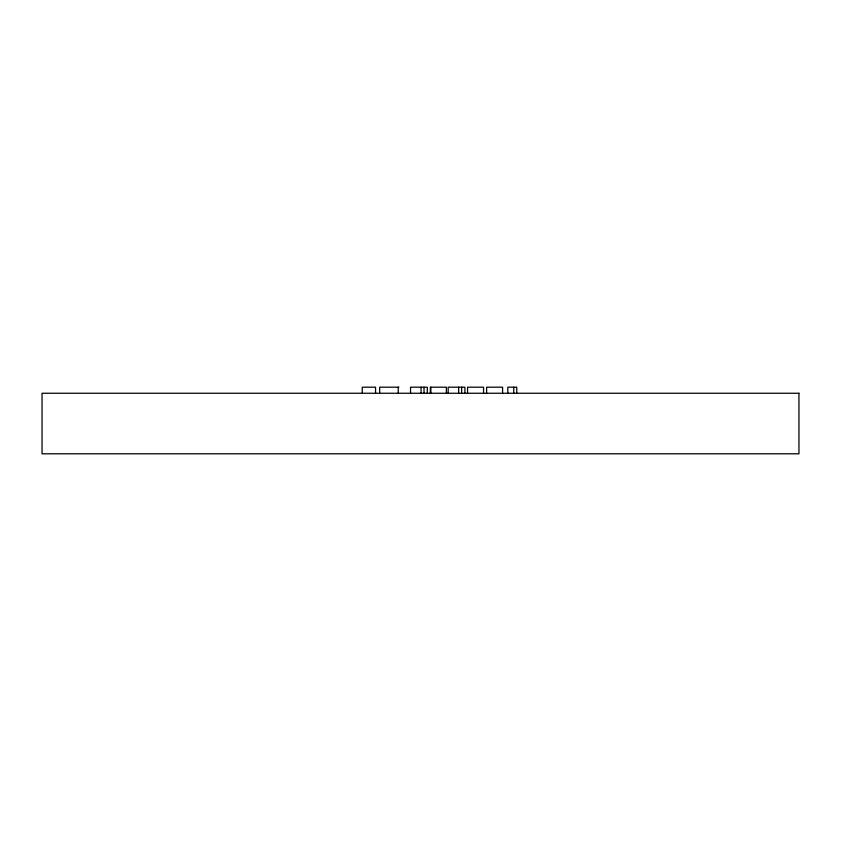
<?xml version="1.0" encoding="UTF-8"?>
<svg xmlns="http://www.w3.org/2000/svg" width="841" height="841" viewBox="0 0 841 841"><rect width="100%" height="100%" fill="white"/><g stroke="black" fill="none" stroke-linecap="round" stroke-linejoin="round"><path stroke-width="1.26" d="M398.939 387.196L379.69 387.196L379.69 393.252M516.742 393.252L516.742 387.196L507.827 387.196L507.827 393.252M513.767 387.196L513.767 393.252M502.592 393.252L502.592 387.196L486.613 387.196L486.613 393.252M483.554 393.252L483.554 387.196L467.554 387.196L467.554 393.252M464.905 393.252L464.905 387.196L448.158 387.196L448.158 393.252M461.635 387.196L461.635 393.252M458.66 387.196L458.66 393.252M446.371 393.252L446.371 387.196L430.329 387.196L430.329 393.252M430.855 387.196L430.855 393.252M427.291 393.252L427.291 387.196L410.545 387.196L410.545 393.252M424.022 387.196L424.022 393.252M421.047 387.196L421.047 393.252M398.235 387.196L398.235 393.252M375.549 393.252L375.549 387.196L362.24 387.196L362.24 393.252M798.95 393.252L42.05 393.252L42.05 453.804L798.95 453.804L798.95 393.252"/></g></svg>
